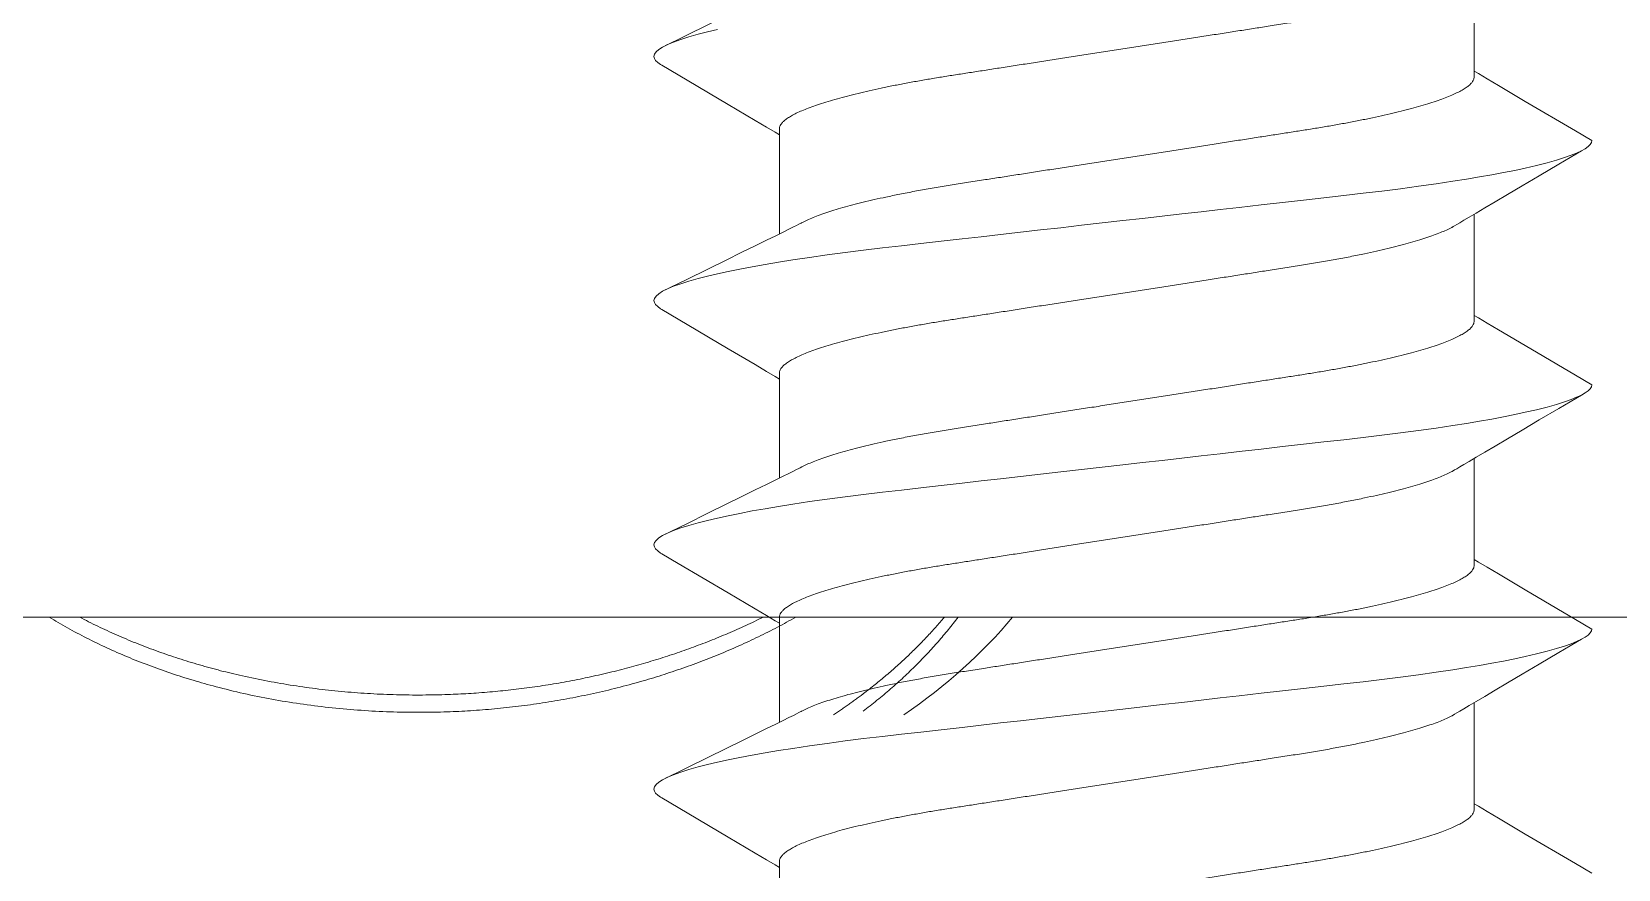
# Model space of a CAD drawing. Header units: millimetres. Extents: x 3069 to 3669, y 1489 to 1908.
# Drawn here: x 3592.28 to 3600.4, y 1751.06 to 1755.34 of the extents above; entities that cross this region are included whole.
import ezdxf

# ---------------------------------------------------------------- set-up
doc = ezdxf.new("R2010")
doc.units = ezdxf.units.MM
doc.layers.add('Detalles-Accesorios', color=1, linetype='Continuous', lineweight=13)

# ---------------------------------------------------------------- blocks, each defined once
blk = doc.blocks.new('*U41')
for p, q in [((-11.1748, 1.7982), (-11.6924, 1.7982)), ((-9.9248, 1.7982), (-10.4424, 1.7982)), ((-8.6748, 1.7982), (-9.1924, 1.7982)), ((-7.4248, 1.7982), (-7.9424, 1.7982)), ((-10.3421, -1.7579), (-10.849, -1.7579)), ((-9.0921, -1.7579), (-9.599, -1.7579)), ((-7.8421, -1.7579), (-8.349, -1.7579)), ((-6.5921, -1.7579), (-7.099, -1.7579))]:
    blk.add_line(p, q)
at = {"flags": 128}
for points in [[(-11.2045, -2.3591), (-11.2084, -2.3661), (-11.2193, -2.3811), (-11.2298, -2.3917), (-11.2401, -2.398), (-11.25, -2.4001), (-11.2613, -2.3974), (-11.2731, -2.3892), (-11.2853, -2.3754), (-11.2978, -2.3558), (-11.3106, -2.3303), (-11.3234, -2.2996), (-11.3365, -2.2632), (-11.3498, -2.2212), (-11.3632, -2.1736), (-11.3752, -2.1265), (-11.3873, -2.0753)], [(-10.8194, 2.3999), (-10.8685, 2.3163), (-11.0197, 2.0599), (-11.1013, 1.9219), (-11.1356, 1.8641), (-11.162, 1.8198), (-11.1748, 1.7982)], [(-9.9545, -2.3591), (-9.9584, -2.3661), (-9.9693, -2.3811), (-9.9798, -2.3917), (-9.9901, -2.398), (-10, -2.4001), (-10.0113, -2.3974), (-10.0231, -2.3892), (-10.0353, -2.3754), (-10.0478, -2.3558), (-10.0606, -2.3303), (-10.0734, -2.2996), (-10.0865, -2.2632), (-10.0998, -2.2212), (-10.1132, -2.1736), (-10.1252, -2.1265), (-10.1373, -2.0753), (-10.1494, -2.02), (-10.1614, -1.9608), (-10.1734, -1.8979), (-10.1852, -1.8316), (-10.1969, -1.762), (-10.2085, -1.6894), (-10.2214, -1.6032), (-10.234, -1.5138), (-10.2462, -1.4217), (-10.2581, -1.3272), (-10.2696, -1.2307), (-10.2806, -1.1339), (-10.2921, -1.0336), (-10.3039, -0.93), (-10.316, -0.8232), (-10.3271, -0.7254), (-10.3385, -0.6257), (-10.35, -0.5242), (-10.3618, -0.4212), (-10.3736, -0.317), (-10.3856, -0.2119), (-10.3976, -0.1061), (-10.4097, -0.0001), (-10.4212, 0.1007), (-10.4326, 0.2013), (-10.444, 0.3012), (-10.4553, 0.4005), (-10.4664, 0.4986), (-10.4775, 0.5955), (-10.4902, 0.7077), (-10.5027, 0.8174), (-10.5149, 0.9244), (-10.5267, 1.0282), (-10.5384, 1.1307), (-10.5496, 1.2296), (-10.5611, 1.3263), (-10.5731, 1.421), (-10.5853, 1.5133), (-10.598, 1.6029), (-10.6109, 1.6892), (-10.6219, 1.7583), (-10.633, 1.8247), (-10.6442, 1.8881), (-10.6556, 1.9485), (-10.667, 2.0055), (-10.6785, 2.0591), (-10.692, 2.1176), (-10.7055, 2.1709), (-10.7189, 2.2187), (-10.7322, 2.261), (-10.7439, 2.2941), (-10.7554, 2.3226), (-10.7667, 2.3466), (-10.7778, 2.366), (-10.7886, 2.381), (-10.7992, 2.3916), (-10.8094, 2.3979), (-10.8194, 2.3999), (-10.8194, 2.3999)], [(-9.5694, 2.3999), (-9.6185, 2.3163), (-9.7697, 2.0599), (-9.8513, 1.9219), (-9.8856, 1.8641), (-9.912, 1.8198), (-9.9248, 1.7982)], [(-8.7045, -2.3591), (-8.7084, -2.3661), (-8.7193, -2.3811), (-8.7298, -2.3917), (-8.7401, -2.398), (-8.75, -2.4001), (-8.7613, -2.3974), (-8.7731, -2.3892), (-8.7853, -2.3754), (-8.7978, -2.3558), (-8.8106, -2.3303), (-8.8234, -2.2996), (-8.8365, -2.2632), (-8.8498, -2.2212), (-8.8632, -2.1736), (-8.8752, -2.1265), (-8.8873, -2.0753), (-8.8994, -2.02), (-8.9114, -1.9608), (-8.9234, -1.8979), (-8.9352, -1.8316), (-8.9469, -1.762), (-8.9585, -1.6894), (-8.9714, -1.6032), (-8.984, -1.5138), (-8.9962, -1.4217), (-9.0081, -1.3272), (-9.0196, -1.2307), (-9.0306, -1.1339), (-9.0421, -1.0336), (-9.0539, -0.93), (-9.066, -0.8232), (-9.0771, -0.7254), (-9.0885, -0.6257), (-9.1, -0.5242), (-9.1118, -0.4212), (-9.1236, -0.317), (-9.1356, -0.2119), (-9.1476, -0.1061), (-9.1597, -0.0001), (-9.1712, 0.1007), (-9.1826, 0.2013), (-9.194, 0.3012), (-9.2053, 0.4005), (-9.2164, 0.4986), (-9.2275, 0.5955), (-9.2402, 0.7077), (-9.2527, 0.8174), (-9.2649, 0.9244), (-9.2767, 1.0282), (-9.2884, 1.1307), (-9.2996, 1.2296), (-9.3111, 1.3263), (-9.3231, 1.421), (-9.3353, 1.5133), (-9.348, 1.6029), (-9.3609, 1.6892), (-9.3719, 1.7583), (-9.383, 1.8247), (-9.3942, 1.8881), (-9.4056, 1.9485), (-9.417, 2.0055), (-9.4285, 2.0591), (-9.442, 2.1176), (-9.4555, 2.1709), (-9.4689, 2.2187), (-9.4822, 2.261), (-9.4939, 2.2941), (-9.5054, 2.3226), (-9.5167, 2.3466), (-9.5278, 2.366), (-9.5386, 2.381), (-9.5492, 2.3916), (-9.5594, 2.3979), (-9.5694, 2.3999), (-9.5694, 2.3999)], [(-8.3194, 2.3999), (-8.3685, 2.3163), (-8.5197, 2.0599), (-8.6013, 1.9219), (-8.6356, 1.8641), (-8.662, 1.8198), (-8.6748, 1.7982)], [(-7.4545, -2.3591), (-7.4584, -2.3661), (-7.4693, -2.3811), (-7.4798, -2.3917), (-7.4901, -2.398), (-7.5, -2.4001), (-7.5113, -2.3974), (-7.5231, -2.3892), (-7.5353, -2.3754), (-7.5478, -2.3558), (-7.5606, -2.3303), (-7.5734, -2.2996), (-7.5865, -2.2632), (-7.5998, -2.2212), (-7.6132, -2.1736), (-7.6252, -2.1265), (-7.6373, -2.0753), (-7.6494, -2.02), (-7.6614, -1.9608), (-7.6734, -1.8979), (-7.6852, -1.8316), (-7.6969, -1.762), (-7.7085, -1.6894), (-7.7214, -1.6032), (-7.734, -1.5138), (-7.7462, -1.4217), (-7.7581, -1.3272), (-7.7696, -1.2307), (-7.7806, -1.1339), (-7.7921, -1.0336), (-7.8039, -0.93), (-7.816, -0.8232), (-7.8271, -0.7254), (-7.8385, -0.6257), (-7.85, -0.5242), (-7.8618, -0.4212), (-7.8736, -0.317), (-7.8856, -0.2119), (-7.8976, -0.1061), (-7.9097, -0.0001), (-7.9212, 0.1007), (-7.9326, 0.2013), (-7.944, 0.3012), (-7.9553, 0.4005), (-7.9664, 0.4986), (-7.9775, 0.5955), (-7.9902, 0.7077), (-8.0027, 0.8174), (-8.0149, 0.9244), (-8.0267, 1.0282), (-8.0384, 1.1307), (-8.0496, 1.2296), (-8.0611, 1.3263), (-8.0731, 1.421), (-8.0853, 1.5133), (-8.098, 1.6029), (-8.1109, 1.6892), (-8.1219, 1.7583), (-8.133, 1.8247), (-8.1442, 1.8881), (-8.1556, 1.9485), (-8.167, 2.0055), (-8.1785, 2.0591), (-8.192, 2.1176), (-8.2055, 2.1709), (-8.2189, 2.2187), (-8.2322, 2.261), (-8.2439, 2.2941), (-8.2554, 2.3226), (-8.2667, 2.3466), (-8.2778, 2.366), (-8.2886, 2.381), (-8.2992, 2.3916), (-8.3094, 2.3979), (-8.3194, 2.3999), (-8.3194, 2.3999)], [(-7.0694, 2.3999), (-7.1185, 2.3163), (-7.2697, 2.0599), (-7.3513, 1.9219), (-7.3856, 1.8641), (-7.412, 1.8198), (-7.4248, 1.7982)], [(-11.2045, -2.3597), (-11.1553, -2.276), (-11.0042, -2.0196), (-10.9225, -1.8816), (-10.8882, -1.8238), (-10.8619, -1.7795), (-10.849, -1.7579)], [(-9.9545, -2.3597), (-9.9053, -2.276), (-9.7542, -2.0196), (-9.6725, -1.8816), (-9.6382, -1.8238), (-9.6119, -1.7795), (-9.599, -1.7579)], [(-8.7045, -2.3597), (-8.6553, -2.276), (-8.5042, -2.0196), (-8.4225, -1.8816), (-8.3882, -1.8238), (-8.3619, -1.7795), (-8.349, -1.7579)], [(-7.4545, -2.3597), (-7.4053, -2.276), (-7.2542, -2.0196), (-7.1725, -1.8816), (-7.1382, -1.8238), (-7.1119, -1.7795), (-7.099, -1.7579)]]:
    blk.add_lwpolyline(points, dxfattribs=at)
for points, knots in [([(-10.849, -1.7579), (-10.883, -1.7575), (-10.8906, -1.7568), (-10.9024, -1.7506), (-10.9145, -1.7405), (-10.927, -1.7261), (-10.9398, -1.7076), (-10.9527, -1.685), (-10.9658, -1.6583), (-10.9791, -1.6275), (-10.9925, -1.5924), (-11.0062, -1.5531), (-11.02, -1.5094), (-11.0338, -1.462), (-11.0475, -1.4109), (-11.0611, -1.3563), (-11.0745, -1.2986), (-11.0877, -1.2381), (-11.1006, -1.1749), (-11.1132, -1.1095), (-11.1255, -1.042), (-11.1374, -0.9728), (-11.1488, -0.9024), (-11.1599, -0.8306), (-11.1713, -0.7571), (-11.1831, -0.6812), (-11.1954, -0.6024), (-11.208, -0.521), (-11.221, -0.4372), (-11.2343, -0.3517), (-11.2478, -0.265), (-11.2614, -0.1772), (-11.2752, -0.0888), (-11.2889, -0.0001), (-11.3027, 0.0885), (-11.3164, 0.1767), (-11.33, 0.2643), (-11.3435, 0.3509), (-11.3566, 0.4356), (-11.3695, 0.5183), (-11.382, 0.5987), (-11.3942, 0.677), (-11.4067, 0.7578), (-11.4196, 0.8406), (-11.4327, 0.9251), (-11.4463, 1.0072), (-11.4605, 1.087), (-11.4751, 1.1641), (-11.4894, 1.2345), (-11.5034, 1.2984), (-11.5167, 1.356), (-11.5303, 1.4104), (-11.544, 1.4614), (-11.5577, 1.5085), (-11.5713, 1.5516), (-11.5848, 1.5906), (-11.5982, 1.6257), (-11.6115, 1.6568), (-11.6238, 1.6823), (-11.6315, 1.6955), (-12.0167, 2.3466)], [0, 0, 0, 0, 0.01636, 0.032918, 0.049658, 0.066561, 0.083609, 0.100475, 0.117442, 0.13449, 0.151597, 0.169092, 0.186604, 0.204108, 0.221583, 0.239003, 0.256348, 0.273594, 0.290684, 0.307635, 0.324428, 0.341045, 0.357469, 0.373492, 0.38969, 0.406068, 0.422611, 0.439643, 0.456808, 0.474087, 0.491457, 0.508896, 0.526382, 0.543891, 0.561362, 0.578809, 0.596211, 0.613544, 0.630785, 0.64761, 0.664307, 0.680858, 0.697246, 0.716518, 0.735597, 0.754893, 0.774442, 0.794216, 0.814183, 0.831392, 0.848699, 0.866081, 0.883517, 0.900983, 0.918144, 0.935291, 0.952401, 0.969452, 0.986769, 1, 1, 1, 1]), ([(-9.599, -1.7579), (-9.633, -1.7575), (-9.6406, -1.7568), (-9.6524, -1.7506), (-9.6645, -1.7405), (-9.677, -1.7261), (-9.6898, -1.7076), (-9.7027, -1.685), (-9.7158, -1.6583), (-9.7291, -1.6275), (-9.7425, -1.5924), (-9.7562, -1.5531), (-9.77, -1.5094), (-9.7838, -1.462), (-9.7975, -1.4109), (-9.8111, -1.3563), (-9.8245, -1.2986), (-9.8377, -1.2381), (-9.8506, -1.1749), (-9.8632, -1.1095), (-9.8755, -1.042), (-9.8874, -0.9728), (-9.8988, -0.9024), (-9.9099, -0.8306), (-9.9213, -0.7571), (-9.9331, -0.6812), (-9.9454, -0.6024), (-9.958, -0.521), (-9.971, -0.4372), (-9.9843, -0.3517), (-9.9978, -0.265), (-10.0114, -0.1772), (-10.0252, -0.0888), (-10.0389, -0.0001), (-10.0527, 0.0885), (-10.0664, 0.1767), (-10.08, 0.2643), (-10.0935, 0.3509), (-10.1066, 0.4356), (-10.1195, 0.5183), (-10.132, 0.5987), (-10.1442, 0.677), (-10.1567, 0.7578), (-10.1696, 0.8406), (-10.1827, 0.9251), (-10.1963, 1.0072), (-10.2105, 1.087), (-10.2251, 1.1641), (-10.2394, 1.2345), (-10.2534, 1.2984), (-10.2667, 1.356), (-10.2803, 1.4104), (-10.294, 1.4614), (-10.3077, 1.5085), (-10.3213, 1.5516), (-10.3348, 1.5906), (-10.3482, 1.6257), (-10.3615, 1.6568), (-10.3738, 1.6823), (-10.3815, 1.6955), (-10.7667, 2.3466)], [0, 0, 0, 0, 0.01636, 0.032918, 0.049658, 0.066561, 0.083609, 0.100475, 0.117442, 0.13449, 0.151597, 0.169092, 0.186604, 0.204108, 0.221583, 0.239003, 0.256348, 0.273594, 0.290684, 0.307635, 0.324428, 0.341045, 0.357469, 0.373492, 0.38969, 0.406068, 0.422611, 0.439643, 0.456808, 0.474087, 0.491457, 0.508896, 0.526382, 0.543891, 0.561362, 0.578809, 0.596211, 0.613544, 0.630785, 0.64761, 0.664307, 0.680858, 0.697246, 0.716518, 0.735597, 0.754893, 0.774442, 0.794216, 0.814183, 0.831392, 0.848699, 0.866081, 0.883517, 0.900983, 0.918144, 0.935291, 0.952401, 0.969452, 0.986769, 1, 1, 1, 1]), ([(-8.349, -1.7579), (-8.383, -1.7575), (-8.3906, -1.7568), (-8.4024, -1.7506), (-8.4145, -1.7405), (-8.427, -1.7261), (-8.4398, -1.7076), (-8.4527, -1.685), (-8.4658, -1.6583), (-8.4791, -1.6275), (-8.4925, -1.5924), (-8.5062, -1.5531), (-8.52, -1.5094), (-8.5338, -1.462), (-8.5475, -1.4109), (-8.5611, -1.3563), (-8.5745, -1.2986), (-8.5877, -1.2381), (-8.6006, -1.1749), (-8.6132, -1.1095), (-8.6255, -1.042), (-8.6374, -0.9728), (-8.6488, -0.9024), (-8.6599, -0.8306), (-8.6713, -0.7571), (-8.6831, -0.6812), (-8.6954, -0.6024), (-8.708, -0.521), (-8.721, -0.4372), (-8.7343, -0.3517), (-8.7478, -0.265), (-8.7614, -0.1772), (-8.7752, -0.0888), (-8.7889, -0.0001), (-8.8027, 0.0885), (-8.8164, 0.1767), (-8.83, 0.2643), (-8.8435, 0.3509), (-8.8566, 0.4356), (-8.8695, 0.5183), (-8.882, 0.5987), (-8.8942, 0.677), (-8.9067, 0.7578), (-8.9196, 0.8406), (-8.9327, 0.9251), (-8.9463, 1.0072), (-8.9605, 1.087), (-8.9751, 1.1641), (-8.9894, 1.2345), (-9.0034, 1.2984), (-9.0167, 1.356), (-9.0303, 1.4104), (-9.044, 1.4614), (-9.0577, 1.5085), (-9.0713, 1.5516), (-9.0848, 1.5906), (-9.0982, 1.6257), (-9.1115, 1.6568), (-9.1238, 1.6823), (-9.1315, 1.6955), (-9.5167, 2.3466)], [0, 0, 0, 0, 0.01636, 0.032918, 0.049658, 0.066561, 0.083609, 0.100475, 0.117442, 0.13449, 0.151597, 0.169092, 0.186604, 0.204108, 0.221583, 0.239003, 0.256348, 0.273594, 0.290684, 0.307635, 0.324428, 0.341045, 0.357469, 0.373492, 0.38969, 0.406068, 0.422611, 0.439643, 0.456808, 0.474087, 0.491457, 0.508896, 0.526382, 0.543891, 0.561362, 0.578809, 0.596211, 0.613544, 0.630785, 0.64761, 0.664307, 0.680858, 0.697246, 0.716518, 0.735597, 0.754893, 0.774442, 0.794216, 0.814183, 0.831392, 0.848699, 0.866081, 0.883517, 0.900983, 0.918144, 0.935291, 0.952401, 0.969452, 0.986769, 1, 1, 1, 1]), ([(-7.099, -1.7579), (-7.133, -1.7575), (-7.1406, -1.7568), (-7.1524, -1.7506), (-7.1645, -1.7405), (-7.177, -1.7261), (-7.1898, -1.7076), (-7.2027, -1.685), (-7.2158, -1.6583), (-7.2291, -1.6275), (-7.2425, -1.5924), (-7.2562, -1.5531), (-7.27, -1.5094), (-7.2838, -1.462), (-7.2975, -1.4109), (-7.3111, -1.3563), (-7.3245, -1.2986), (-7.3377, -1.2381), (-7.3506, -1.1749), (-7.3632, -1.1095), (-7.3755, -1.042), (-7.3874, -0.9728), (-7.3988, -0.9024), (-7.4099, -0.8306), (-7.4213, -0.7571), (-7.4331, -0.6812), (-7.4454, -0.6024), (-7.458, -0.521), (-7.471, -0.4372), (-7.4843, -0.3517), (-7.4978, -0.265), (-7.5114, -0.1772), (-7.5252, -0.0888), (-7.5389, -0.0001), (-7.5527, 0.0885), (-7.5664, 0.1767), (-7.58, 0.2643), (-7.5935, 0.3509), (-7.6066, 0.4356), (-7.6195, 0.5183), (-7.632, 0.5987), (-7.6442, 0.677), (-7.6567, 0.7578), (-7.6696, 0.8406), (-7.6827, 0.9251), (-7.6963, 1.0072), (-7.7105, 1.087), (-7.7251, 1.1641), (-7.7394, 1.2345), (-7.7534, 1.2984), (-7.7667, 1.356), (-7.7803, 1.4104), (-7.794, 1.4614), (-7.8077, 1.5085), (-7.8213, 1.5516), (-7.8348, 1.5906), (-7.8482, 1.6257), (-7.8615, 1.6568), (-7.8738, 1.6823), (-7.8815, 1.6955), (-8.2667, 2.3466)], [0, 0, 0, 0, 0.01636, 0.032918, 0.049658, 0.066561, 0.083609, 0.100475, 0.117442, 0.13449, 0.151597, 0.169092, 0.186604, 0.204108, 0.221583, 0.239003, 0.256348, 0.273594, 0.290684, 0.307635, 0.324428, 0.341045, 0.357469, 0.373492, 0.38969, 0.406068, 0.422611, 0.439643, 0.456808, 0.474087, 0.491457, 0.508896, 0.526382, 0.543891, 0.561362, 0.578809, 0.596211, 0.613544, 0.630785, 0.64761, 0.664307, 0.680858, 0.697246, 0.716518, 0.735597, 0.754893, 0.774442, 0.794216, 0.814183, 0.831392, 0.848699, 0.866081, 0.883517, 0.900983, 0.918144, 0.935291, 0.952401, 0.969452, 0.986769, 1, 1, 1, 1]), ([(-12.4248, 1.7982), (-12.3908, 1.7978), (-12.3833, 1.7971), (-12.3715, 1.7908), (-12.3593, 1.7808), (-12.3468, 1.7664), (-12.3341, 1.7479), (-12.3212, 1.7252), (-12.3081, 1.6986), (-12.2948, 1.6678), (-12.2813, 1.6327), (-12.2676, 1.5933), (-12.2539, 1.5497), (-12.2401, 1.5022), (-12.2264, 1.4511), (-12.2128, 1.3966), (-12.1993, 1.3389), (-12.1861, 1.2783), (-12.1732, 1.2152), (-12.1606, 1.1497), (-12.1484, 1.0823), (-12.1365, 1.013), (-12.125, 0.9427), (-12.114, 0.8709), (-12.1025, 0.7974), (-12.0907, 0.7214), (-12.0785, 0.6427), (-12.0658, 0.5613), (-12.0528, 0.4775), (-12.0396, 0.392), (-12.0261, 0.3053), (-12.0124, 0.2175), (-11.9987, 0.1291), (-11.9849, 0.0404), (-11.9711, -0.0482), (-11.9574, -0.1365), (-11.9438, -0.224), (-11.9304, -0.3106), (-11.9172, -0.3954), (-11.9044, -0.478), (-11.8919, -0.5584), (-11.8797, -0.6368), (-11.8672, -0.7176), (-11.8543, -0.8003), (-11.8412, -0.8848), (-11.8275, -0.9669), (-11.8134, -1.0467), (-11.7987, -1.1238), (-11.7844, -1.1943), (-11.7705, -1.2581), (-11.7571, -1.3157), (-11.7435, -1.3701), (-11.7299, -1.4211), (-11.7162, -1.4683), (-11.7026, -1.5114), (-11.6891, -1.5504), (-11.6757, -1.5854), (-11.6623, -1.6165), (-11.6501, -1.642), (-11.6423, -1.6552), (-11.2978, -2.3558)], [0, 0, 0, 0, 0.01636, 0.032918, 0.049658, 0.066561, 0.083609, 0.100475, 0.117442, 0.13449, 0.151597, 0.169092, 0.186604, 0.204109, 0.221583, 0.239003, 0.256348, 0.273594, 0.290684, 0.307635, 0.324428, 0.341045, 0.357469, 0.373492, 0.38969, 0.406068, 0.422611, 0.439643, 0.456809, 0.474087, 0.491457, 0.508896, 0.526382, 0.543891, 0.561362, 0.57881, 0.596211, 0.613544, 0.630786, 0.647611, 0.664308, 0.680859, 0.697246, 0.716518, 0.735597, 0.754894, 0.774443, 0.794216, 0.814184, 0.831393, 0.848699, 0.866081, 0.883517, 0.900983, 0.918145, 0.935291, 0.952401, 0.969453, 0.98677, 1, 1, 1, 1]), ([(-11.1748, 1.7982), (-11.1408, 1.7978), (-11.1333, 1.7971), (-11.1215, 1.7908), (-11.1093, 1.7808), (-11.0968, 1.7664), (-11.0841, 1.7479), (-11.0712, 1.7252), (-11.0581, 1.6986), (-11.0448, 1.6678), (-11.0313, 1.6327), (-11.0176, 1.5933), (-11.0039, 1.5497), (-10.9901, 1.5022), (-10.9764, 1.4511), (-10.9628, 1.3966), (-10.9493, 1.3389), (-10.9361, 1.2783), (-10.9232, 1.2152), (-10.9106, 1.1497), (-10.8984, 1.0823), (-10.8865, 1.013), (-10.875, 0.9427), (-10.864, 0.8709), (-10.8525, 0.7974), (-10.8407, 0.7214), (-10.8285, 0.6427), (-10.8158, 0.5613), (-10.8028, 0.4775), (-10.7896, 0.392), (-10.7761, 0.3053), (-10.7624, 0.2175), (-10.7487, 0.1291), (-10.7349, 0.0404), (-10.7211, -0.0482), (-10.7074, -0.1365), (-10.6938, -0.224), (-10.6804, -0.3106), (-10.6672, -0.3954), (-10.6544, -0.478), (-10.6419, -0.5584), (-10.6297, -0.6368), (-10.6172, -0.7176), (-10.6043, -0.8003), (-10.5912, -0.8848), (-10.5775, -0.9669), (-10.5634, -1.0467), (-10.5487, -1.1238), (-10.5344, -1.1943), (-10.5205, -1.2581), (-10.5071, -1.3157), (-10.4935, -1.3701), (-10.4799, -1.4211), (-10.4662, -1.4683), (-10.4526, -1.5114), (-10.4391, -1.5504), (-10.4257, -1.5854), (-10.4123, -1.6165), (-10.4001, -1.642), (-10.3923, -1.6552), (-10.0478, -2.3558)], [0, 0, 0, 0, 0.01636, 0.032918, 0.049658, 0.066561, 0.083609, 0.100475, 0.117442, 0.13449, 0.151597, 0.169092, 0.186604, 0.204109, 0.221583, 0.239003, 0.256348, 0.273594, 0.290684, 0.307635, 0.324428, 0.341045, 0.357469, 0.373492, 0.38969, 0.406068, 0.422611, 0.439643, 0.456809, 0.474087, 0.491457, 0.508896, 0.526382, 0.543891, 0.561362, 0.57881, 0.596211, 0.613544, 0.630786, 0.647611, 0.664308, 0.680859, 0.697246, 0.716518, 0.735597, 0.754894, 0.774443, 0.794216, 0.814184, 0.831393, 0.848699, 0.866081, 0.883517, 0.900983, 0.918145, 0.935291, 0.952401, 0.969453, 0.98677, 1, 1, 1, 1]), ([(-9.9248, 1.7982), (-9.8908, 1.7978), (-9.8833, 1.7971), (-9.8715, 1.7908), (-9.8593, 1.7808), (-9.8468, 1.7664), (-9.8341, 1.7479), (-9.8212, 1.7252), (-9.8081, 1.6986), (-9.7948, 1.6678), (-9.7813, 1.6327), (-9.7676, 1.5933), (-9.7539, 1.5497), (-9.7401, 1.5022), (-9.7264, 1.4511), (-9.7128, 1.3966), (-9.6993, 1.3389), (-9.6861, 1.2783), (-9.6732, 1.2152), (-9.6606, 1.1497), (-9.6484, 1.0823), (-9.6365, 1.013), (-9.625, 0.9427), (-9.614, 0.8709), (-9.6025, 0.7974), (-9.5907, 0.7214), (-9.5785, 0.6427), (-9.5658, 0.5613), (-9.5528, 0.4775), (-9.5396, 0.392), (-9.5261, 0.3053), (-9.5124, 0.2175), (-9.4987, 0.1291), (-9.4849, 0.0404), (-9.4711, -0.0482), (-9.4574, -0.1365), (-9.4438, -0.224), (-9.4304, -0.3106), (-9.4172, -0.3954), (-9.4044, -0.478), (-9.3919, -0.5584), (-9.3797, -0.6368), (-9.3672, -0.7176), (-9.3543, -0.8003), (-9.3412, -0.8848), (-9.3275, -0.9669), (-9.3134, -1.0467), (-9.2987, -1.1238), (-9.2844, -1.1943), (-9.2705, -1.2581), (-9.2571, -1.3157), (-9.2435, -1.3701), (-9.2299, -1.4211), (-9.2162, -1.4683), (-9.2026, -1.5114), (-9.1891, -1.5504), (-9.1757, -1.5854), (-9.1623, -1.6165), (-9.1501, -1.642), (-9.1423, -1.6552), (-8.7978, -2.3558)], [0, 0, 0, 0, 0.01636, 0.032918, 0.049658, 0.066561, 0.083609, 0.100475, 0.117442, 0.13449, 0.151597, 0.169092, 0.186604, 0.204109, 0.221583, 0.239003, 0.256348, 0.273594, 0.290684, 0.307635, 0.324428, 0.341045, 0.357469, 0.373492, 0.38969, 0.406068, 0.422611, 0.439643, 0.456809, 0.474087, 0.491457, 0.508896, 0.526382, 0.543891, 0.561362, 0.57881, 0.596211, 0.613544, 0.630786, 0.647611, 0.664308, 0.680859, 0.697246, 0.716518, 0.735597, 0.754894, 0.774443, 0.794216, 0.814184, 0.831393, 0.848699, 0.866081, 0.883517, 0.900983, 0.918145, 0.935291, 0.952401, 0.969453, 0.98677, 1, 1, 1, 1]), ([(-8.6748, 1.7982), (-8.6408, 1.7978), (-8.6333, 1.7971), (-8.6215, 1.7908), (-8.6093, 1.7808), (-8.5968, 1.7664), (-8.5841, 1.7479), (-8.5712, 1.7252), (-8.5581, 1.6986), (-8.5448, 1.6678), (-8.5313, 1.6327), (-8.5176, 1.5933), (-8.5039, 1.5497), (-8.4901, 1.5022), (-8.4764, 1.4511), (-8.4628, 1.3966), (-8.4493, 1.3389), (-8.4361, 1.2783), (-8.4232, 1.2152), (-8.4106, 1.1497), (-8.3984, 1.0823), (-8.3865, 1.013), (-8.375, 0.9427), (-8.364, 0.8709), (-8.3525, 0.7974), (-8.3407, 0.7214), (-8.3285, 0.6427), (-8.3158, 0.5613), (-8.3028, 0.4775), (-8.2896, 0.392), (-8.2761, 0.3053), (-8.2624, 0.2175), (-8.2487, 0.1291), (-8.2349, 0.0404), (-8.2211, -0.0482), (-8.2074, -0.1365), (-8.1938, -0.224), (-8.1804, -0.3106), (-8.1672, -0.3954), (-8.1544, -0.478), (-8.1419, -0.5584), (-8.1297, -0.6368), (-8.1172, -0.7176), (-8.1043, -0.8003), (-8.0912, -0.8848), (-8.0775, -0.9669), (-8.0634, -1.0467), (-8.0487, -1.1238), (-8.0344, -1.1943), (-8.0205, -1.2581), (-8.0071, -1.3157), (-7.9935, -1.3701), (-7.9799, -1.4211), (-7.9662, -1.4683), (-7.9526, -1.5114), (-7.9391, -1.5504), (-7.9257, -1.5854), (-7.9123, -1.6165), (-7.9001, -1.642), (-7.8923, -1.6552), (-7.5478, -2.3558)], [0, 0, 0, 0, 0.01636, 0.032918, 0.049658, 0.066561, 0.083609, 0.100475, 0.117442, 0.13449, 0.151597, 0.169092, 0.186604, 0.204109, 0.221583, 0.239003, 0.256348, 0.273594, 0.290684, 0.307635, 0.324428, 0.341045, 0.357469, 0.373492, 0.38969, 0.406068, 0.422611, 0.439643, 0.456809, 0.474087, 0.491457, 0.508896, 0.526382, 0.543891, 0.561362, 0.57881, 0.596211, 0.613544, 0.630786, 0.647611, 0.664308, 0.680859, 0.697246, 0.716518, 0.735597, 0.754894, 0.774443, 0.794216, 0.814184, 0.831393, 0.848699, 0.866081, 0.883517, 0.900983, 0.918145, 0.935291, 0.952401, 0.969453, 0.98677, 1, 1, 1, 1]), ([(-7.4248, 1.7982), (-7.3908, 1.7978), (-7.3833, 1.7971), (-7.3715, 1.7908), (-7.3593, 1.7808), (-7.3468, 1.7664), (-7.3341, 1.7479), (-7.3212, 1.7252), (-7.3081, 1.6986), (-7.2948, 1.6678), (-7.2813, 1.6327), (-7.2676, 1.5933), (-7.2539, 1.5497), (-7.2401, 1.5022), (-7.2264, 1.4511), (-7.2128, 1.3966), (-7.1993, 1.3389), (-7.1861, 1.2783), (-7.1732, 1.2152), (-7.1606, 1.1497), (-7.1484, 1.0823), (-7.1365, 1.013), (-7.125, 0.9427), (-7.114, 0.8709), (-7.1025, 0.7974), (-7.0907, 0.7214), (-7.0785, 0.6427), (-7.0658, 0.5613), (-7.0528, 0.4775), (-7.0396, 0.392), (-7.0261, 0.3053), (-7.0124, 0.2175), (-6.9987, 0.1291), (-6.9849, 0.0404), (-6.9711, -0.0482), (-6.9574, -0.1365), (-6.9438, -0.224), (-6.9304, -0.3106), (-6.9172, -0.3954), (-6.9044, -0.478), (-6.8919, -0.5584), (-6.8797, -0.6368), (-6.8672, -0.7176), (-6.8543, -0.8003), (-6.8412, -0.8848), (-6.8275, -0.9669), (-6.8134, -1.0467), (-6.7987, -1.1238), (-6.7844, -1.1943), (-6.7705, -1.2581), (-6.7571, -1.3157), (-6.7435, -1.3701), (-6.7299, -1.4211), (-6.7162, -1.4683), (-6.7026, -1.5114), (-6.6891, -1.5504), (-6.6757, -1.5854), (-6.6623, -1.6165), (-6.6501, -1.642), (-6.6423, -1.6552), (-6.2978, -2.3558)], [0, 0, 0, 0, 0.01636, 0.032918, 0.049658, 0.066561, 0.083609, 0.100475, 0.117442, 0.13449, 0.151597, 0.169092, 0.186604, 0.204109, 0.221583, 0.239003, 0.256348, 0.273594, 0.290684, 0.307635, 0.324428, 0.341045, 0.357469, 0.373492, 0.38969, 0.406068, 0.422611, 0.439643, 0.456809, 0.474087, 0.491457, 0.508896, 0.526382, 0.543891, 0.561362, 0.57881, 0.596211, 0.613544, 0.630786, 0.647611, 0.664308, 0.680859, 0.697246, 0.716518, 0.735597, 0.754894, 0.774443, 0.794216, 0.814184, 0.831393, 0.848699, 0.866081, 0.883517, 0.900983, 0.918145, 0.935291, 0.952401, 0.969453, 0.98677, 1, 1, 1, 1])]:
    blk.add_open_spline(points, degree=3, knots=knots)
blk = doc.blocks.new('*U56')
blk.add_line((-0.7, -8.95), (-0.7, 8.95))
blk.add_ellipse((-1.9021, 0), major_axis=(0, -3.35), ratio=0.707107, start_param=2.339893, end_param=2.609355)
blk.add_rational_spline([(-0.2184, 2.1213), (-0.4354, 2.4078), (-0.7, 2.6081)], [1, 0.973836014349, 0.965658101767], degree=2)
for points, weights, knots in [([(-0.2, 1.9708), (-0.2516, 2.0485), (-0.3068, 2.1213), (-0.4865, 2.3586), (-0.7, 2.5376)], [0.987639344953, 0.993214867732, 1, 0.978232694786, 0.96891448748], [0.598097784, 0.598097784, 0.598097784, 0.598684211, 0.598684211, 0.600565517, 0.600565517, 0.600565517]), ([(-0.7, -2.0443), (-0.1738, -1.1804), (-0.2158, 0), (-0.2508, 0.9844), (-0.7, 1.7774)], [0.993252678353, 0.927417646483, 1, 0.93873097375, 0.976092281797], [0.58583211, 0.58583211, 0.58583211, 0.59210526, 0.59210526, 0.59740063, 0.59740063, 0.59740063]), ([(-0.7, -1.8881), (-0.2664, -1.0624), (-0.3042, 0), (-0.3353, 0.8736), (-0.7, 1.6106)], [0.982168421673, 0.934192561828, 1, 0.945250608674, 0.969257850076], [0.63904923, 0.63904923, 0.63904923, 0.64473684, 0.64473684, 0.64946873, 0.64946873, 0.64946873])]:
    blk.add_rational_spline(points, weights, degree=2, knots=knots)

msp = doc.modelspace()

# ---------------------------------------------------------------- block references
at = {"layer": 'Detalles-Accesorios', "rotation": 270}
for name, p in [('*U41', (3597.8673, 1743.9658)), ('*U56', (3594.4159, 1751.6458))]:
    msp.add_blockref(name, p, dxfattribs=at)

doc.saveas('drawing.dxf')
